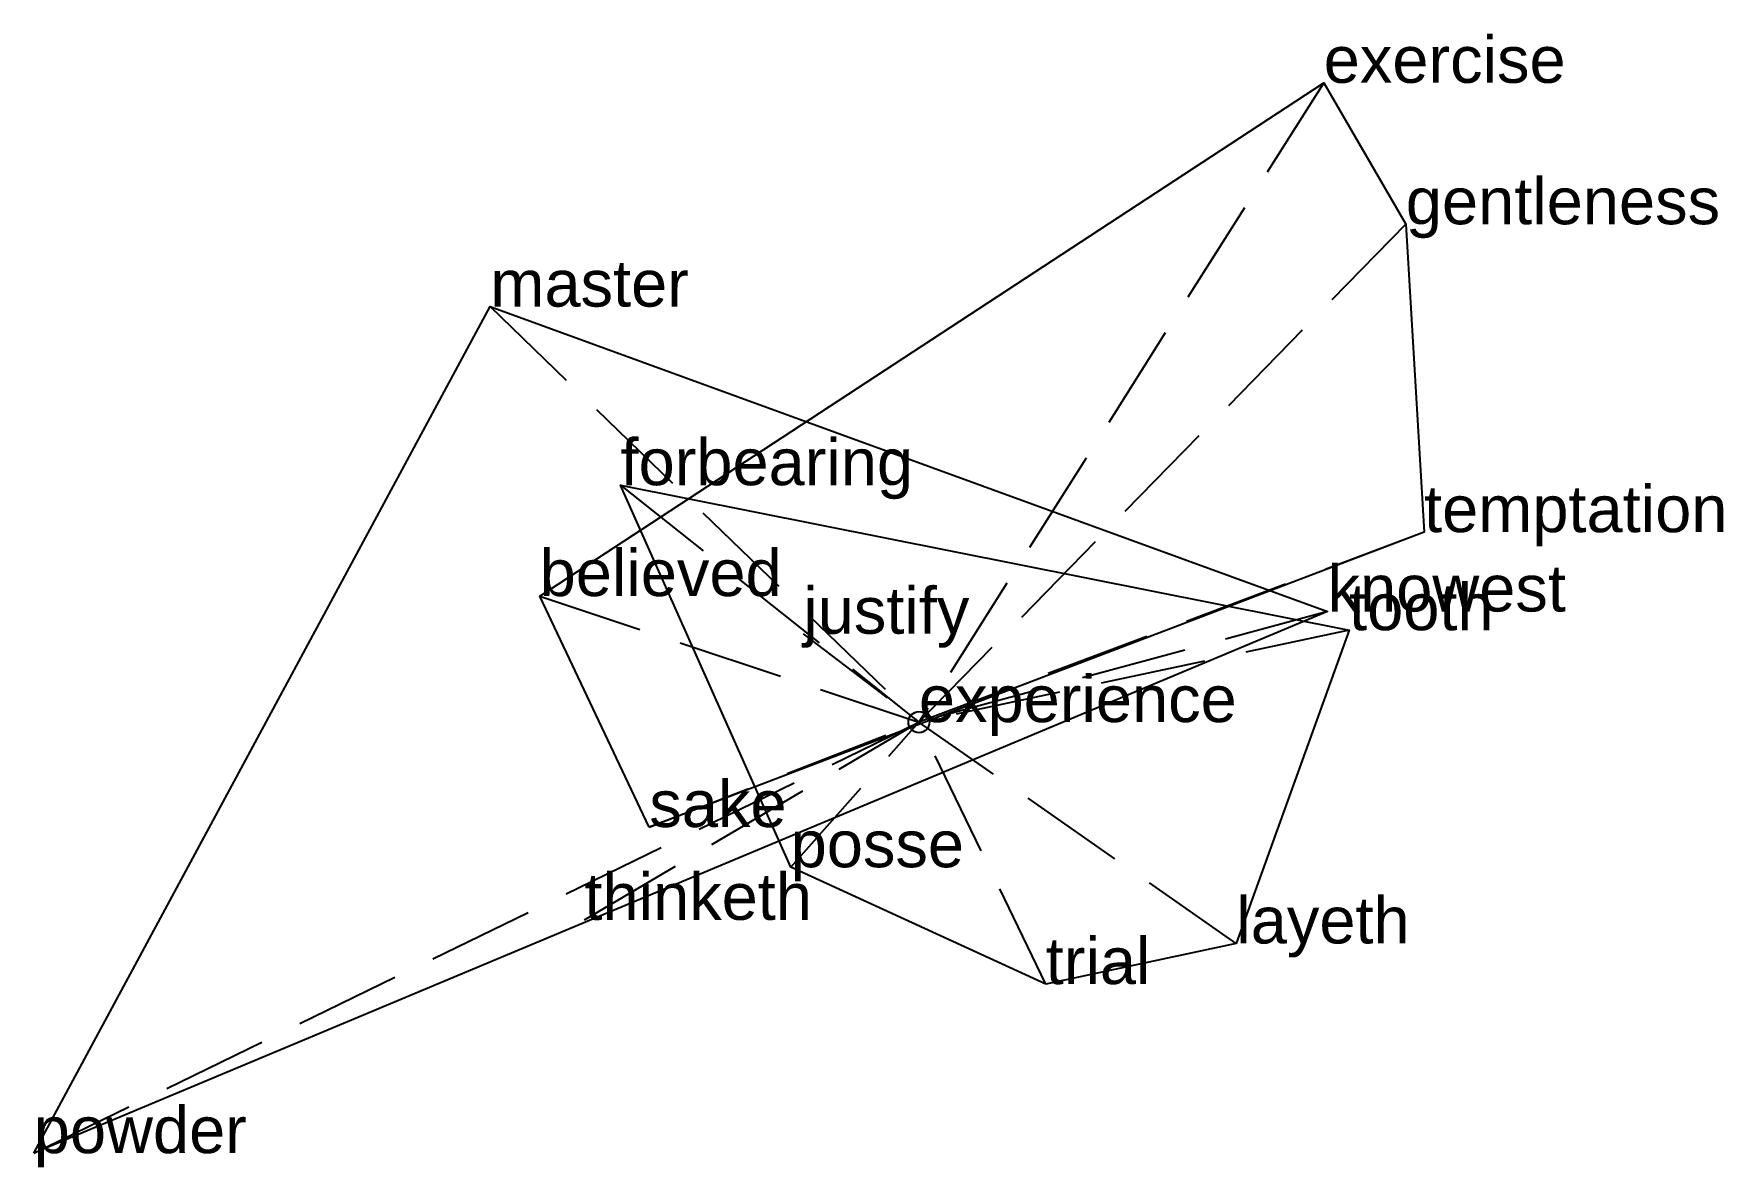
# Model space of a CAD drawing. Extents: x -2.09 to 1.9, y -1.05 to 1.63.
import ezdxf

# ---------------------------------------------------------------- set-up
doc = ezdxf.new("R2010")
doc.units = 0
doc.linetypes.add('DASHED2', pattern=[0.3, 0.25, -0.05])
for name, color, linetype in [('TEXT_nt', 1, 'CONTINUOUS'), ('TEXT_ot', 1, 'CONTINUOUS'), ('TEXT_q', 1, 'CONTINUOUS')]:
    doc.layers.add(name, color=color, linetype=linetype)
doc.styles.get("Standard").update_dxf_attribs({"font": 'arial.ttf'})

# ---------------------------------------------------------------- blocks, each defined once
blk = doc.blocks.new('ot-experience')
at = {"layer": 'LINES_ot', "linetype": 'DASHED2'}
for p in [(0.9573, 1.5111), (1.1515, 1.1768), (1.1946, 0.449), (-0.8969, 0.2979), (-0.6376, -0.248), (0, 0)]:
    blk.add_line(p, (0, 0), dxfattribs=at)
at = {"layer": 'ORIGIN_ot'}
blk.add_circle((0, 0), 0.025, dxfattribs=at)
at = {"layer": 'TEXT_ot'}
for s, p in [('exercise', (0.9573, 1.5111)), ('gentleness', (1.1515, 1.1768)), ('temptation', (1.1946, 0.449)), ('believed', (-0.8969, 0.2979)), ('experience', (0, 0)), ('sake', (-0.6376, -0.248))]:
    blk.add_text(s, height=0.11, dxfattribs=at).set_placement(p)
blk = doc.blocks.new('nt-experience')
at = {"layer": 'LINES_nt', "linetype": 'DASHED2'}
for p in [(-0.7057, 0.56), (1.0174, 0.2173), (-0.3033, -0.3431), (0, 0), (0.7506, -0.5232), (0.3001, -0.6193)]:
    blk.add_line(p, (0, 0), dxfattribs=at)
at = {"layer": 'ORIGIN_nt'}
blk.add_circle((0, 0), 0.025, dxfattribs=at)
at = {"layer": 'TEXT_nt'}
for s, p in [('forbearing', (-0.7057, 0.56)), ('tooth', (1.0174, 0.2173)), ('experience', (0, 0)), ('posse', (-0.3033, -0.3431)), ('layeth', (0.7506, -0.5232)), ('trial', (0.3001, -0.6193))]:
    blk.add_text(s, height=0.11, dxfattribs=at).set_placement(p)
blk = doc.blocks.new('q-experience')
at = {"layer": 'LINES_q', "linetype": 'DASHED2'}
for p in [(-1.0136, 0.9821), (0.9664, 0.2614), (-0.2735, 0.2089), (-2.0933, -1.0189), (-0.791, -0.4674), (0, 0)]:
    blk.add_line(p, (0, 0), dxfattribs=at)
at = {"layer": 'ORIGIN_q'}
blk.add_circle((0, 0), 0.025, dxfattribs=at)
at = {"layer": 'TEXT_q'}
for s, p in [('master', (-1.0136, 0.9821)), ('knowest', (0.9664, 0.2614)), ('justify', (-0.2735, 0.2089)), ('experience', (0, 0)), ('thinketh', (-0.791, -0.4674)), ('powder', (-2.0933, -1.0189))]:
    blk.add_text(s, height=0.11, dxfattribs=at).set_placement(p)

msp = doc.modelspace()

# ---------------------------------------------------------------- linework, layer by layer
at = {"layer": 'OUTLINE_nt', "linetype": 'CONTINUOUS'}
msp.add_polyline3d([(0.3001, -0.6193, 0), (-0.3033, -0.3431, 0), (-0.7057, 0.56, 0), (1.0174, 0.2173, 0), (0.7506, -0.5232, 0), (0.3001, -0.6193, 0)], close=True, dxfattribs=at)
at = {"layer": 'OUTLINE_ot', "linetype": 'CONTINUOUS'}
msp.add_polyline3d([(-0.6376, -0.248, 0), (-0.8969, 0.2979, 0), (0.9573, 1.5111, 0), (1.1515, 1.1768, 0), (1.1946, 0.449, 0), (-0.6376, -0.248, 0)], close=True, dxfattribs=at)
at = {"layer": 'OUTLINE_q', "linetype": 'CONTINUOUS'}
msp.add_polyline3d([(-2.0933, -1.0189, 0), (-1.0136, 0.9821, 0), (0.9664, 0.2614, 0), (-2.0933, -1.0189, 0)], close=True, dxfattribs=at)

# ---------------------------------------------------------------- block references
for name in ['ot-experience', 'q-experience', 'nt-experience']:
    msp.add_blockref(name, (0, 0))

doc.saveas('drawing.dxf')
